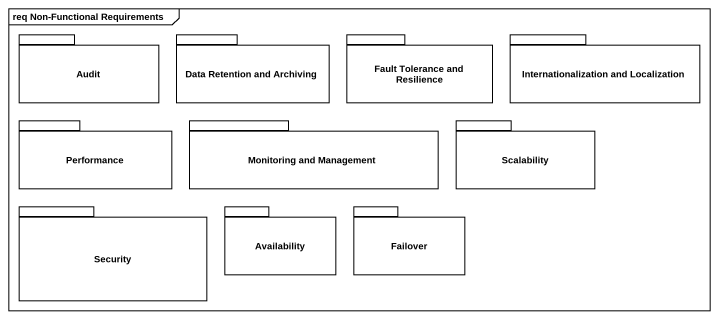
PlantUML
@startuml
mainframe req Non-Functional Requirements
package Audit {
}
package "Data Retention and Archiving" as Data_Retention_and_Archiving {
}
package "Fault Tolerance and Resilience" as Fault_Tolerance_and {
}
package "Internationalization and Localization" as Internationalization_and {
}
package Performance {
}
package "Monitoring and Management" as Monitoring_and_Management {
}
package Scalability {
}
package Security {
}
package Availability {
}
package Failover {
}
@enduml
